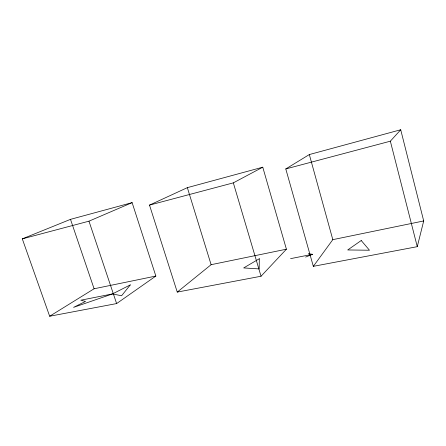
<?xml version="1.0" encoding="UTF-8"?>
<svg xmlns="http://www.w3.org/2000/svg" width="446" height="446" viewBox="0 0 446 446"><rect width="100%" height="100%" fill="white"/><g stroke="black" fill="none" stroke-linecap="round" stroke-linejoin="round"><path stroke-width="0.67" d="M417.272 246.666L423.7 220.948L400.72 129.758L309.329 154.556L285.786 168.939L313.326 266.34L417.272 246.666L390.35 141.192L400.72 129.758M313.326 266.34L332.811 239.653L423.7 220.948M261.033 276.236L286.41 249.197L262.766 167.189L187.353 187.649L149.499 205.11L177.257 292.091L261.033 276.236L233.33 182.86L262.766 167.189M177.257 292.091L211.114 264.69L286.41 249.197M116.618 303.57L155.855 276.063L132.122 202.635L70.496 219.354L22.3 238.866L49.668 316.242L116.618 303.57L88.971 221.171L132.122 202.635M49.668 316.242L94.095 288.768L155.855 276.063M305.599 257.08L312.501 254.298L308.281 253.746M22.3 238.866L88.971 221.171M149.499 205.11L233.33 182.86M285.786 168.939L390.35 141.192M290.563 258.647L312.501 254.298M70.496 219.354L94.095 288.768M187.353 187.649L211.114 264.69M309.329 154.556L332.811 239.653M259.293 258.747L259.187 268.91L243.678 267.935L259.293 258.747M130.282 284.905L121.591 295.754L112.476 293.931L80.793 300.208L85.515 301.424L73.557 307.372L112.476 293.931L130.282 284.905M361.232 240.522L347.707 249.961L369.478 250.228L361.232 240.522"/></g></svg>
